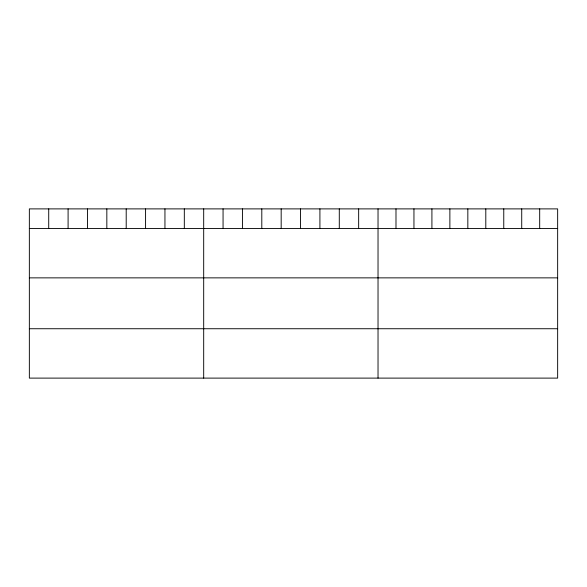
<?xml version="1.0" encoding="UTF-8"?>
<svg xmlns="http://www.w3.org/2000/svg" width="587" height="587" viewBox="0 0 587 587"><rect width="100%" height="100%" fill="white"/><g stroke="black" fill="none" stroke-linecap="round" stroke-linejoin="round"><path stroke-width="0.88" d="M557.65 228.49L557.65 378.109L29.35 378.109L29.35 208.891L557.65 208.891L557.65 228.49L29.35 228.49M29.35 277.864L557.65 277.864M29.35 328.735L557.65 328.735M539.688 208.891L539.688 228.49M521.726 208.891L521.726 228.49M503.763 208.891L503.763 228.49M485.801 208.891L485.801 228.49M467.839 208.891L467.839 228.49M449.877 208.891L449.877 228.49M431.915 208.891L431.915 228.49M413.952 208.891L413.952 228.49M395.99 208.891L395.99 228.49M378.028 208.891L378.028 378.109M358.657 208.891L358.657 228.49M339.286 208.891L339.286 228.49M319.915 208.891L319.915 228.49M300.544 208.891L300.544 228.49M281.173 208.891L281.173 228.49M261.802 208.891L261.802 228.49M242.431 208.891L242.431 228.49M223.06 208.891L223.06 228.49M203.689 208.891L203.689 378.109M184.318 208.891L184.318 228.49M164.947 208.891L164.947 228.49M145.576 208.891L145.576 228.49M126.205 208.891L126.205 228.49M106.834 208.891L106.834 228.49M87.463 208.891L87.463 228.49M68.092 208.891L68.092 228.49M48.721 208.891L48.721 228.49"/></g></svg>
